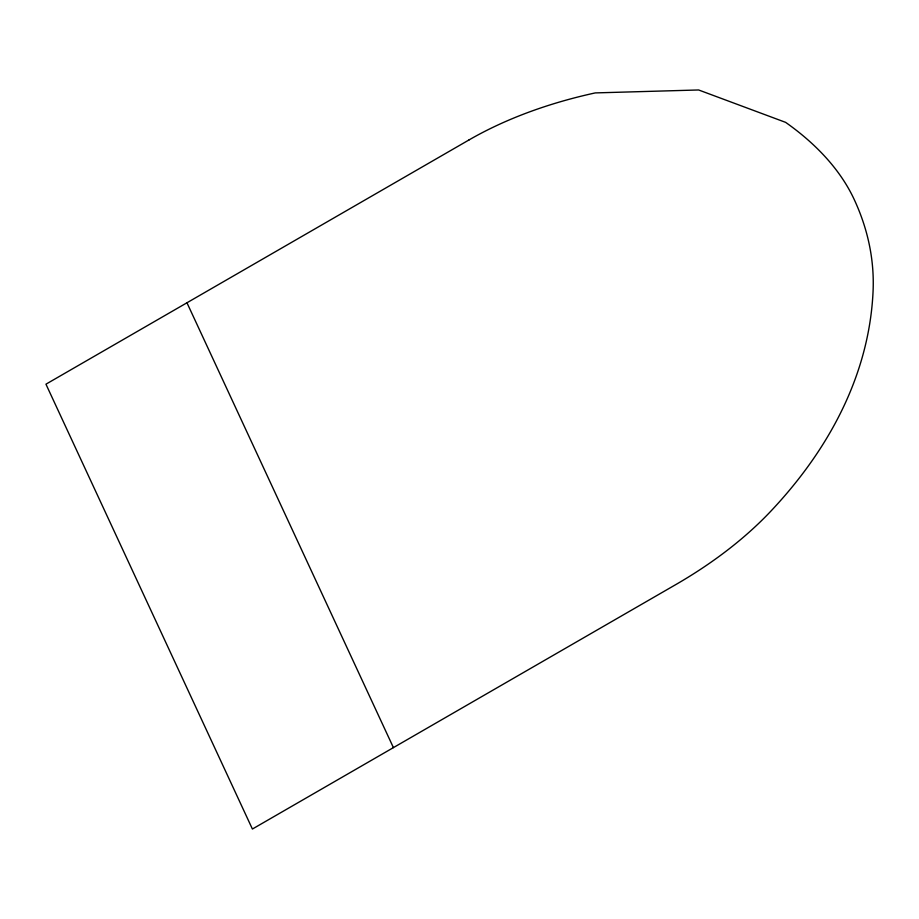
<?xml version="1.0" encoding="UTF-8"?>
<svg xmlns="http://www.w3.org/2000/svg" width="919" height="919" viewBox="0 0 919 919"><rect width="100%" height="100%" fill="white"/><g stroke="black" fill="none" stroke-linecap="round" stroke-linejoin="round"><path stroke-width="1.38" d="M186.959 302.776L393.412 747.618M468.989 139.952L45.95 384.188L252.403 829.03L675.442 584.794A558.201 322.27 0 0 0 771.523 510.447A843.286 486.863 0 0 0 873.05 291.679A558.201 322.27 0 0 0 854.233 199.549A356.411 205.776 0 0 0 785.607 122.353L698.635 89.97L595.271 92.911A356.411 205.776 0 0 0 468.989 139.952"/></g></svg>
